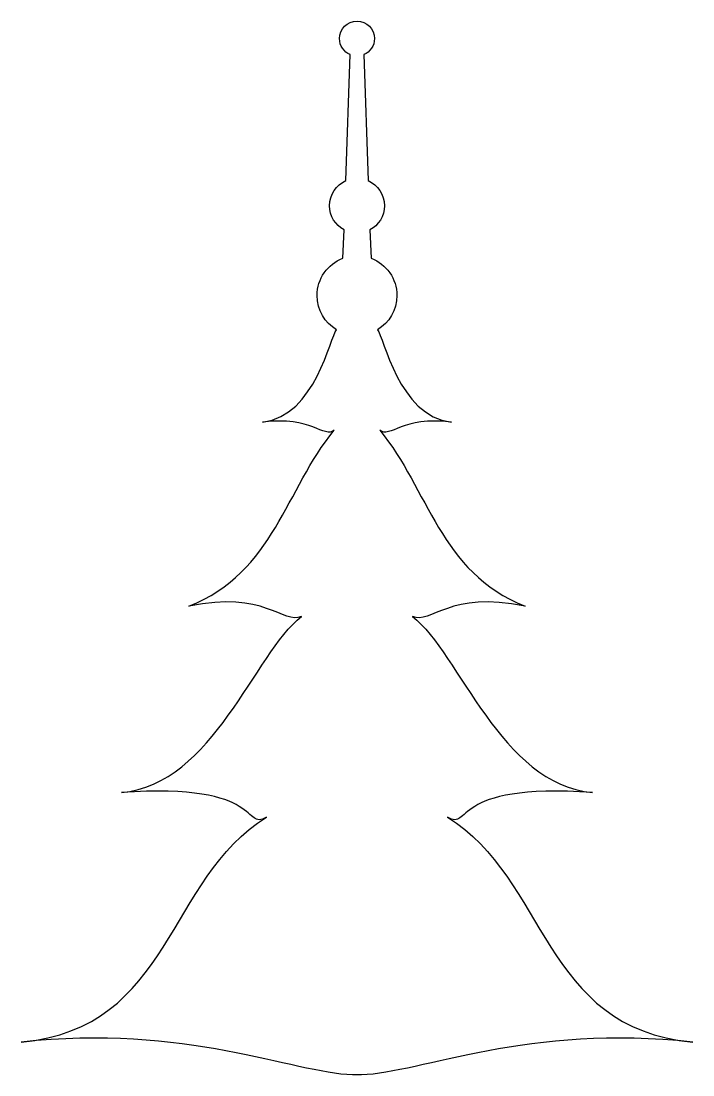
# Model space of a CAD drawing. Header units: centimetres. Extents: x -6.1 to 6.1, y -9.5 to 9.5.
import ezdxf

# ---------------------------------------------------------------- set-up
doc = ezdxf.new("R2010")
doc.units = ezdxf.units.CM
doc.header["$MEASUREMENT"] = 0
doc.layers.add('Camada 1', color=7, linetype='Continuous')

msp = doc.modelspace()

# ---------------------------------------------------------------- linework, layer by layer
at = {"layer": 'Camada 1'}
msp.add_open_spline([(0.079, -9.50464), (1.14945, -9.4677), (3.10578, -8.58183), (6.0588, -8.91406), (6.0588, -8.91406), (3.32729, -8.65564), (3.43802, -5.96107), (1.62933, -4.85371), (1.62933, -4.85371), (2.07227, -5.1121), (1.62933, -4.2262), (4.25011, -4.41077), (4.25011, -4.41077), (2.58906, -4.26311), (1.85079, -1.90072), (1.00182, -1.23633), (1.00182, -1.23633), (1.33403, -1.38397), (1.66622, -0.75646), (3.03197, -1.05176), (3.03197, -1.05176), (1.48164, -0.42425), (1.2971, 1.05223), (0.41119, 2.12268), (0.41119, 2.12268), (0.59576, 1.97502), (0.81725, 2.38107), (1.70312, 2.27034), (1.70312, 2.27034), (0.74342, 2.38107), (0.485, 3.82064), (0.3688, 3.93512), (0.3688, 3.93512), (0.57914, 4.06085), (0.72003, 4.29091), (0.72003, 4.55382), (0.72003, 4.55382), (0.72003, 4.86058), (0.52826, 5.12252), (0.25817, 5.22631), (0.25817, 5.22631), (0.25817, 5.22631), (0.23325, 5.73738), (0.23325, 5.73738), (0.23325, 5.73738), (0.38898, 5.8208), (0.49498, 5.98503), (0.49498, 6.17405), (0.49498, 6.17405), (0.49498, 6.37564), (0.37457, 6.54902), (0.20153, 6.62622), (0.20153, 6.62622), (0.20153, 6.62622), (0.12239, 8.8992), (0.12239, 8.8992), (0.12239, 8.8992), (0.23555, 8.94701), (0.31501, 9.05903), (0.31501, 9.18953), (0.31501, 9.18953), (0.31504, 9.36354), (0.17404, 9.50464), (0, 9.50464), (0, 9.50464), (-0.17404, 9.50464), (-0.31504, 9.36354), (-0.31504, 9.18957), (-0.31504, 9.18957), (-0.31504, 9.05908), (-0.23561, 8.94705), (-0.12242, 8.89924), (-0.12242, 8.89924), (-0.12242, 8.89924), (-0.20158, 6.62626), (-0.20158, 6.62626), (-0.20158, 6.62626), (-0.37459, 6.54905), (-0.495, 6.37567), (-0.495, 6.17409), (-0.495, 6.17409), (-0.495, 5.98505), (-0.38901, 5.82082), (-0.23327, 5.73742), (-0.23327, 5.73742), (-0.23327, 5.73742), (-0.25822, 5.22635), (-0.25822, 5.22635), (-0.25822, 5.22635), (-0.52828, 5.12253), (-0.72005, 4.86062), (-0.72005, 4.55386), (-0.72005, 4.55386), (-0.72005, 4.29092), (-0.57919, 4.06089), (-0.36882, 3.93516), (-0.36882, 3.93516), (-0.48505, 3.82067), (-0.74342, 2.3811), (-1.70314, 2.27038), (-1.70314, 2.27038), (-0.81726, 2.38111), (-0.59575, 1.97508), (-0.41121, 2.12272), (-0.41121, 2.12272), (-1.29711, 1.05227), (-1.48166, -0.42424), (-3.03199, -1.05172), (-3.03199, -1.05172), (-1.66624, -0.75642), (-1.33403, -1.38393), (-1.00182, -1.23629), (-1.00182, -1.23629), (-1.85079, -1.90069), (-2.58906, -4.26307), (-4.25011, -4.41073), (-4.25011, -4.41073), (-1.62933, -4.22616), (-2.07227, -5.11206), (-1.62933, -4.85367), (-1.62933, -4.85367), (-3.43802, -5.96108), (-3.32729, -8.65567), (-6.0588, -8.91406), (-6.0588, -8.91406), (-3.10581, -8.58182), (-1.14948, -9.46773), (-0.079, -9.50464), (-0.079, -9.50464), (-0.079, -9.50464), (0.079, -9.50464), (0.079, -9.50464)], degree=3, knots=[0, 0, 0, 0, 0.02941176, 0.02941176, 0.02941176, 0.02941176, 0.05882353, 0.05882353, 0.05882353, 0.05882353, 0.08823529, 0.08823529, 0.08823529, 0.08823529, 0.11764706, 0.11764706, 0.11764706, 0.11764706, 0.14705882, 0.14705882, 0.14705882, 0.14705882, 0.17647059, 0.17647059, 0.17647059, 0.17647059, 0.20588235, 0.20588235, 0.20588235, 0.20588235, 0.23529412, 0.23529412, 0.23529412, 0.23529412, 0.26470588, 0.26470588, 0.26470588, 0.26470588, 0.29411765, 0.29411765, 0.29411765, 0.29411765, 0.32352941, 0.32352941, 0.32352941, 0.32352941, 0.35294118, 0.35294118, 0.35294118, 0.35294118, 0.38235294, 0.38235294, 0.38235294, 0.38235294, 0.41176471, 0.41176471, 0.41176471, 0.41176471, 0.44117647, 0.44117647, 0.44117647, 0.44117647, 0.47058824, 0.47058824, 0.47058824, 0.47058824, 0.5, 0.5, 0.5, 0.5, 0.52941176, 0.52941176, 0.52941176, 0.52941176, 0.55882353, 0.55882353, 0.55882353, 0.55882353, 0.58823529, 0.58823529, 0.58823529, 0.58823529, 0.61764706, 0.61764706, 0.61764706, 0.61764706, 0.64705882, 0.64705882, 0.64705882, 0.64705882, 0.67647059, 0.67647059, 0.67647059, 0.67647059, 0.70588235, 0.70588235, 0.70588235, 0.70588235, 0.73529412, 0.73529412, 0.73529412, 0.73529412, 0.76470588, 0.76470588, 0.76470588, 0.76470588, 0.79411765, 0.79411765, 0.79411765, 0.79411765, 0.82352941, 0.82352941, 0.82352941, 0.82352941, 0.85294118, 0.85294118, 0.85294118, 0.85294118, 0.88235294, 0.88235294, 0.88235294, 0.88235294, 0.91176471, 0.91176471, 0.91176471, 0.91176471, 0.94117647, 0.94117647, 0.94117647, 0.94117647, 1, 1, 1, 1], dxfattribs=at)

doc.saveas('drawing.dxf')
